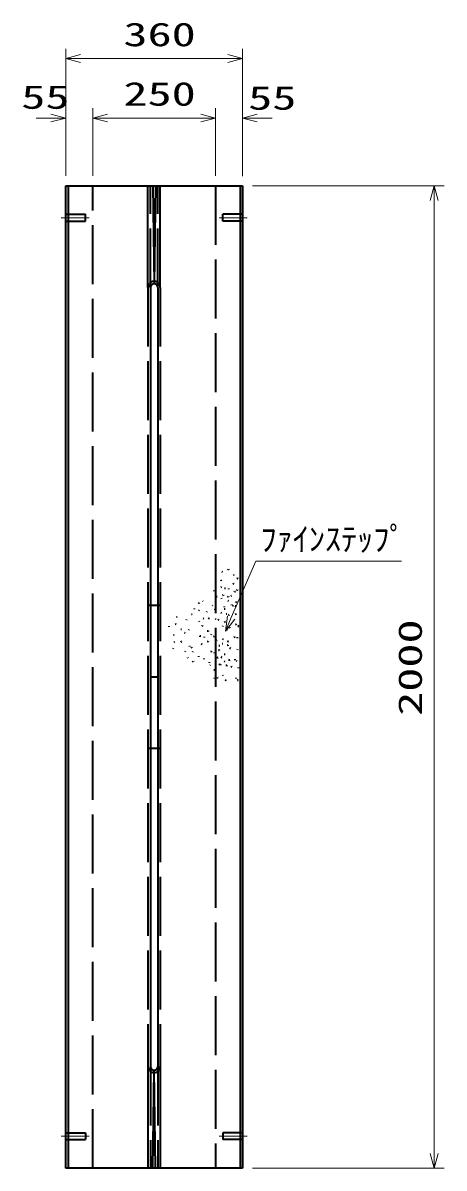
# Model space of a CAD drawing. Units: millimetres on the paper. Extents: x 0 to 841, y 0 to 594.
# Drawn here: x 273.1 to 315.9, y 296.2 to 412.7 of the extents above; entities that cross this region are included whole.
import ezdxf
from ezdxf.enums import TextEntityAlignment as Align

# ---------------------------------------------------------------- set-up
doc = ezdxf.new("R2010")
doc.units = ezdxf.units.MM
doc.linetypes.add('DASHED', pattern=[7.5, 6, -1.5])
doc.linetypes.add('USER1', pattern=[18.5, 12, -1.5, 3.5, -1.5])
for name, color, linetype, lineweight in [('D-BMK（構造物基準線）', 2, 'USER1', 18), ('D-STR-DIM（寸法）', 7, 'Continuous', 13), ('D-STR-HTXT（旗上げ）', 7, 'Continuous', 13), ('D-STR（構造物）', 1, 'Continuous', 35)]:
    doc.layers.add(name, color=color, linetype=linetype, lineweight=lineweight)
doc.styles.add('ＭＳ ゴシック', font='')
doc.styles.get('ＭＳ ゴシック').set_extended_font_data('MS Gothic')

# ---------------------------------------------------------------- blocks, each defined once
blk = doc.blocks.new('_Open30')
at = {"color": 7, "linetype": 'Continuous', "lineweight": 13}
for p, q in [((-1, 0.2679), (0, 0)), ((0, 0), (-1, -0.2679)), ((0, 0), (-1, 0))]:
    blk.add_line(p, q, dxfattribs=at)

msp = doc.modelspace()

# ---------------------------------------------------------------- linework, layer by layer
at = {"layer": 'D-BMK（構造物基準線）'}
for p, q in [((276.948, 392.918), (279.798, 392.918)), ((295.872, 392.918), (293.023, 392.918)), ((276.948, 299.418), (279.798, 299.418)), ((295.872, 299.418), (293.023, 299.418))]:
    msp.add_line(p, q, dxfattribs=at)
at = {"layer": 'D-STR-DIM（寸法）'}
for p, q in [((277.41, 404.065), (277.41, 410.115)), ((295.41, 404.095), (295.41, 410.115)), ((278.91, 409.115), (293.91, 409.115)), ((277.41, 397.168), (277.41, 404.065)), ((280.16, 397.22), (280.16, 404.065)), ((280.16, 397.168), (280.16, 404.065)), ((292.66, 397.168), (292.66, 404.065)), ((292.66, 397.205), (292.66, 404.065)), ((295.41, 397.138), (295.41, 404.065)), ((275.91, 403.065), (274.41, 403.065)), ((281.66, 403.065), (283.16, 403.065)), ((281.66, 403.065), (291.16, 403.065)), ((291.16, 403.065), (289.66, 403.065)), ((296.91, 403.065), (298.41, 403.065)), ((296.41, 396.168), (315.914, 396.168)), ((314.914, 297.668), (314.914, 394.668)), ((296.41, 296.168), (315.914, 296.168))]:
    msp.add_line(p, q, dxfattribs=at)
at = {"layer": 'D-STR-HTXT（旗上げ）'}
msp.add_lwpolyline([(311.583, 357.956), (296.753, 357.956), (294.254, 352.205)], dxfattribs=at)
msp.add_lwpolyline([(311.583, 357.956), (296.753, 357.956), (294.254, 352.205)], dxfattribs=at)
at = {"layer": 'D-STR（構造物）'}
for p, q in [((277.41, 296.168), (277.41, 396.168)), ((277.41, 396.168), (295.41, 396.168)), ((277.66, 396.168), (277.66, 296.168)), ((285.785, 385.819), (285.785, 396.168)), ((285.785, 385.819), (285.785, 396.168)), ((286.285, 396.168), (286.41, 386.194)), ((286.535, 396.168), (286.41, 386.194)), ((287.035, 385.819), (287.035, 396.168)), ((295.16, 396.168), (295.16, 296.168)), ((295.41, 396.168), (295.41, 296.168)), ((286.035, 385.819), (286.035, 306.516)), ((286.785, 385.819), (286.785, 306.516)), ((293.293, 356.9), (293.365, 356.88)), ((293.293, 356.9), (293.365, 356.88)), ((293.918, 357.075), (293.976, 357.123)), ((293.918, 357.075), (293.976, 357.123)), ((293.976, 357.123), (294.024, 357.066)), ((293.976, 357.123), (294.024, 357.066)), ((293.179, 356.045), (293.232, 355.992)), ((293.179, 356.045), (293.232, 355.992)), ((293.232, 355.992), (293.285, 356.045)), ((293.232, 355.992), (293.285, 356.045)), ((294.477, 355.636), (294.405, 355.617)), ((294.477, 355.636), (294.405, 355.617)), ((294.458, 355.709), (294.477, 355.636)), ((294.458, 355.709), (294.477, 355.636)), ((294.494, 356.569), (294.569, 356.569)), ((294.494, 356.569), (294.569, 356.569)), ((294.841, 356.184), (294.894, 356.237)), ((294.841, 356.184), (294.894, 356.237)), ((294.894, 356.237), (294.947, 356.184)), ((294.894, 356.237), (294.947, 356.184)), ((292.524, 354.909), (292.518, 354.983)), ((292.524, 354.909), (292.518, 354.983)), ((293.272, 355.322), (293.207, 355.285)), ((293.272, 355.322), (293.207, 355.285)), ((293.442, 354.5), (293.381, 354.457)), ((293.442, 354.5), (293.381, 354.457)), ((293.442, 354.5), (293.485, 354.438)), ((293.442, 354.5), (293.485, 354.438)), ((293.659, 355.173), (293.585, 355.186)), ((293.659, 355.173), (293.585, 355.186)), ((293.998, 355.101), (294.023, 355.172)), ((293.998, 355.101), (294.023, 355.172)), ((294.206, 354.426), (294.274, 354.457)), ((294.206, 354.426), (294.274, 354.457)), ((294.594, 354.799), (294.607, 354.873)), ((294.594, 354.799), (294.607, 354.873)), ((294.607, 354.873), (294.681, 354.86)), ((294.607, 354.873), (294.681, 354.86)), ((294.789, 354.999), (294.851, 355.042)), ((294.789, 354.999), (294.851, 355.042)), ((294.851, 355.042), (294.894, 354.981)), ((294.851, 355.042), (294.894, 354.981)), ((287.035, 353.427), (285.785, 353.427)), ((287.035, 353.427), (285.785, 353.427)), ((290.979, 353.654), (290.926, 353.707)), ((290.979, 353.654), (290.926, 353.707)), ((290.979, 353.654), (291.032, 353.707)), ((290.979, 353.654), (291.032, 353.707)), ((291.395, 353.831), (291.358, 353.896)), ((291.395, 353.831), (291.358, 353.896)), ((292.36, 353.452), (292.303, 353.403)), ((292.36, 353.452), (292.303, 353.403)), ((292.813, 354.311), (292.742, 354.337)), ((292.813, 354.311), (292.742, 354.337)), ((293.225, 354.195), (293.257, 354.127)), ((293.225, 354.195), (293.257, 354.127)), ((293.572, 353.257), (293.559, 353.331)), ((293.572, 353.257), (293.559, 353.331)), ((293.876, 354.323), (293.937, 354.366)), ((293.876, 354.323), (293.937, 354.366)), ((293.984, 353.896), (293.91, 353.902)), ((293.984, 353.896), (293.91, 353.902)), ((293.937, 354.366), (293.98, 354.305)), ((293.937, 354.366), (293.98, 354.305)), ((294.328, 353.479), (294.28, 353.537)), ((294.328, 353.479), (294.28, 353.537)), ((294.439, 353.422), (294.378, 353.379)), ((294.439, 353.422), (294.378, 353.379)), ((294.482, 353.36), (294.439, 353.422)), ((294.482, 353.36), (294.439, 353.422)), ((294.731, 353.369), (294.657, 353.382)), ((294.731, 353.369), (294.657, 353.382)), ((294.718, 353.295), (294.731, 353.369)), ((294.718, 353.295), (294.731, 353.369)), ((294.722, 353.747), (294.759, 353.812)), ((294.722, 353.747), (294.759, 353.812)), ((294.759, 353.812), (294.824, 353.775)), ((294.759, 353.812), (294.824, 353.775)), ((288.754, 352.24), (288.679, 352.247)), ((288.754, 352.24), (288.679, 352.247)), ((290.197, 352.564), (290.272, 352.571)), ((290.197, 352.564), (290.272, 352.571)), ((290.507, 353.072), (290.526, 353.144)), ((290.507, 353.072), (290.526, 353.144)), ((290.954, 352.947), (291.019, 352.985)), ((290.954, 352.947), (291.019, 352.985)), ((291.462, 352.098), (291.388, 352.104)), ((291.462, 352.098), (291.388, 352.104)), ((291.771, 352.834), (291.745, 352.764)), ((291.771, 352.834), (291.745, 352.764)), ((292.022, 352.12), (291.954, 352.088)), ((292.022, 352.12), (291.954, 352.088)), ((292.022, 352.12), (291.99, 352.188)), ((292.022, 352.12), (291.99, 352.188)), ((292.545, 353.116), (292.607, 353.073)), ((292.545, 353.116), (292.607, 353.073)), ((292.607, 353.073), (292.564, 353.011)), ((292.607, 353.073), (292.564, 353.011)), ((293.188, 352.715), (293.263, 352.709)), ((293.188, 352.715), (293.263, 352.709)), ((293.553, 353.086), (293.628, 353.086)), ((293.553, 353.086), (293.628, 353.086)), ((293.796, 352.565), (293.724, 352.545)), ((293.796, 352.565), (293.724, 352.545)), ((293.959, 352.527), (294.02, 352.484)), ((293.959, 352.527), (294.02, 352.484)), ((294.02, 352.484), (293.977, 352.423)), ((294.02, 352.484), (293.977, 352.423)), ((294.64, 352.572), (294.714, 352.585)), ((294.64, 352.572), (294.714, 352.585)), ((294.714, 352.585), (294.727, 352.511)), ((294.714, 352.585), (294.727, 352.511)), ((287.914, 351.327), (287.894, 351.255)), ((287.914, 351.327), (287.894, 351.255)), ((288.597, 351.551), (288.539, 351.503)), ((288.597, 351.551), (288.539, 351.503)), ((288.645, 351.493), (288.597, 351.551)), ((288.645, 351.493), (288.597, 351.551)), ((289.19, 350.996), (289.115, 350.996)), ((289.19, 350.996), (289.115, 350.996)), ((289.719, 351.95), (289.725, 352.024)), ((289.719, 351.95), (289.725, 352.024)), ((289.937, 350.913), (289.969, 350.981)), ((289.937, 350.913), (289.969, 350.981)), ((290.973, 351.857), (291.005, 351.789)), ((290.973, 351.857), (291.005, 351.789)), ((291.248, 351.36), (291.305, 351.408)), ((291.248, 351.36), (291.305, 351.408)), ((291.305, 351.408), (291.353, 351.351)), ((291.305, 351.408), (291.353, 351.351)), ((292.71, 352.014), (292.661, 352.071)), ((292.71, 352.014), (292.661, 352.071)), ((292.962, 351.975), (292.897, 351.938)), ((292.962, 351.975), (292.897, 351.938)), ((292.924, 352.04), (292.962, 351.975)), ((292.924, 352.04), (292.962, 351.975)), ((293.402, 351.368), (293.365, 351.303)), ((293.402, 351.368), (293.365, 351.303)), ((293.566, 351.749), (293.638, 351.768)), ((293.566, 351.749), (293.638, 351.768)), ((293.638, 351.768), (293.619, 351.841)), ((293.638, 351.768), (293.619, 351.841)), ((293.825, 351.012), (293.812, 350.938)), ((293.825, 351.012), (293.812, 350.938)), ((294.08, 351.201), (294.018, 351.158)), ((294.08, 351.201), (294.018, 351.158)), ((294.08, 351.201), (294.123, 351.14)), ((294.08, 351.201), (294.123, 351.14)), ((294.77, 351.517), (294.696, 351.504)), ((294.77, 351.517), (294.696, 351.504)), ((294.783, 351.443), (294.77, 351.517)), ((294.783, 351.443), (294.77, 351.517)), ((295.012, 351.346), (294.95, 351.389)), ((295.012, 351.346), (294.95, 351.389)), ((294.969, 351.285), (295.012, 351.346)), ((294.969, 351.285), (295.012, 351.346)), ((288.366, 350.451), (288.441, 350.451)), ((288.366, 350.451), (288.441, 350.451)), ((289.135, 349.745), (289.2, 349.783)), ((289.135, 349.745), (289.2, 349.783)), ((289.2, 349.783), (289.162, 349.848)), ((289.2, 349.783), (289.162, 349.848)), ((289.568, 350.612), (289.515, 350.665)), ((289.568, 350.612), (289.515, 350.665)), ((291.075, 350.309), (291.075, 350.234)), ((291.15, 350.309), (291.075, 350.309)), ((291.075, 350.309), (291.075, 350.234)), ((291.15, 350.309), (291.075, 350.309)), ((291.543, 350.181), (291.523, 350.254)), ((291.543, 350.181), (291.523, 350.254)), ((291.823, 350.854), (291.898, 350.854)), ((291.823, 350.854), (291.898, 350.854)), ((291.925, 349.789), (291.857, 349.757)), ((291.925, 349.789), (291.857, 349.757)), ((291.898, 350.854), (291.898, 350.779)), ((291.898, 350.854), (291.898, 350.779)), ((291.957, 349.721), (291.925, 349.789)), ((291.957, 349.721), (291.925, 349.789)), ((292.224, 350.522), (292.171, 350.469)), ((292.224, 350.522), (292.171, 350.469)), ((292.503, 350.287), (292.445, 350.239)), ((292.503, 350.287), (292.445, 350.239)), ((292.503, 350.287), (292.551, 350.229)), ((292.503, 350.287), (292.551, 350.229)), ((292.688, 349.951), (292.749, 349.908)), ((292.688, 349.951), (292.749, 349.908)), ((292.749, 349.908), (292.706, 349.847)), ((292.749, 349.908), (292.706, 349.847)), ((293.393, 349.958), (293.45, 350.007)), ((293.393, 349.958), (293.45, 350.007)), ((293.45, 350.007), (293.402, 350.064)), ((293.45, 350.007), (293.402, 350.064)), ((293.959, 349.773), (293.887, 349.793)), ((293.959, 349.773), (293.887, 349.793)), ((293.94, 349.701), (293.959, 349.773)), ((293.94, 349.701), (293.959, 349.773)), ((294.52, 350.214), (294.582, 350.257)), ((294.52, 350.214), (294.582, 350.257)), ((294.582, 350.257), (294.625, 350.196)), ((294.582, 350.257), (294.625, 350.196)), ((294.873, 350.205), (294.86, 350.131)), ((294.873, 350.205), (294.86, 350.131)), ((288.331, 349.096), (288.311, 349.023)), ((288.331, 349.096), (288.311, 349.023)), ((288.47, 349.734), (288.413, 349.685)), ((288.47, 349.734), (288.413, 349.685)), ((289.576, 348.786), (289.55, 348.715)), ((289.576, 348.786), (289.55, 348.715)), ((290.03, 349.25), (290.01, 349.323)), ((290.03, 349.25), (290.01, 349.323)), ((290.214, 349.162), (290.149, 349.125)), ((290.214, 349.162), (290.149, 349.125)), ((290.214, 349.162), (290.251, 349.097)), ((290.214, 349.162), (290.251, 349.097)), ((290.338, 348.693), (290.391, 348.746)), ((290.338, 348.693), (290.391, 348.746)), ((291.211, 349.538), (291.281, 349.513)), ((291.211, 349.538), (291.281, 349.513)), ((292.256, 348.772), (292.188, 348.74)), ((292.256, 348.772), (292.188, 348.74)), ((292.288, 348.704), (292.256, 348.772)), ((292.288, 348.704), (292.256, 348.772)), ((292.534, 348.67), (292.508, 348.599)), ((292.534, 348.67), (292.508, 348.599)), ((293.028, 348.872), (292.956, 348.853)), ((293.028, 348.872), (292.956, 348.853)), ((293.083, 349.321), (293.008, 349.321)), ((293.083, 349.321), (293.008, 349.321)), ((293.009, 348.945), (293.028, 348.872)), ((293.009, 348.945), (293.028, 348.872)), ((293.405, 349.544), (293.331, 349.55)), ((293.405, 349.544), (293.331, 349.55)), ((293.939, 349.4), (293.867, 349.381)), ((293.939, 349.4), (293.867, 349.381)), ((293.958, 349.327), (293.939, 349.4)), ((293.958, 349.327), (293.939, 349.4)), ((294.125, 349.042), (294.183, 349.09)), ((294.125, 349.042), (294.183, 349.09)), ((294.183, 349.09), (294.135, 349.148)), ((294.183, 349.09), (294.135, 349.148)), ((294.879, 349.008), (294.872, 348.933)), ((294.879, 349.008), (294.872, 348.933)), ((289.795, 348.139), (289.827, 348.071)), ((289.795, 348.139), (289.827, 348.071)), ((290.318, 347.715), (290.375, 347.763)), ((290.318, 347.715), (290.375, 347.763)), ((290.375, 347.763), (290.423, 347.706)), ((290.375, 347.763), (290.423, 347.706)), ((290.954, 348.201), (290.973, 348.274)), ((290.954, 348.201), (290.973, 348.274)), ((291.474, 348.039), (291.481, 347.965)), ((291.474, 348.039), (291.481, 347.965)), ((292, 347.667), (292, 347.592)), ((292, 347.667), (292, 347.592)), ((292.876, 348.12), (292.803, 348.139)), ((292.876, 348.12), (292.803, 348.139)), ((292.857, 348.047), (292.876, 348.12)), ((292.857, 348.047), (292.876, 348.12)), ((293.099, 347.437), (293.042, 347.389)), ((293.099, 347.437), (293.042, 347.389)), ((293.099, 347.437), (293.051, 347.494)), ((293.099, 347.437), (293.051, 347.494)), ((293.189, 347.362), (293.189, 347.437)), ((293.189, 347.362), (293.189, 347.437)), ((293.297, 348.172), (293.244, 348.225)), ((293.297, 348.172), (293.244, 348.225)), ((293.244, 348.119), (293.297, 348.172)), ((293.244, 348.119), (293.297, 348.172)), ((293.613, 347.718), (293.545, 347.75)), ((293.613, 347.718), (293.545, 347.75)), ((293.553, 348.497), (293.628, 348.497)), ((293.553, 348.497), (293.628, 348.497)), ((294.065, 347.889), (293.993, 347.909)), ((294.065, 347.889), (293.993, 347.909)), ((294.065, 347.889), (294.046, 347.817)), ((294.065, 347.889), (294.046, 347.817)), ((294.65, 347.887), (294.656, 347.962)), ((294.65, 347.887), (294.656, 347.962)), ((294.846, 347.734), (294.798, 347.792)), ((294.846, 347.734), (294.798, 347.792)), ((292.116, 347.375), (292.063, 347.322)), ((292.116, 347.375), (292.063, 347.322)), ((292.545, 346.844), (292.47, 346.844)), ((292.545, 346.844), (292.47, 346.844)), ((292.545, 346.919), (292.545, 346.844)), ((292.545, 346.919), (292.545, 346.844)), ((293.35, 346.341), (293.403, 346.288)), ((293.35, 346.341), (293.403, 346.288)), ((293.721, 347.361), (293.795, 347.354)), ((293.721, 347.361), (293.795, 347.354)), ((293.795, 347.354), (293.789, 347.28)), ((293.795, 347.354), (293.789, 347.28)), ((294.289, 347.206), (294.231, 347.158)), ((294.289, 347.206), (294.231, 347.158)), ((294.241, 347.264), (294.289, 347.206)), ((294.241, 347.264), (294.289, 347.206)), ((294.978, 347.049), (294.985, 347.124)), ((294.978, 347.049), (294.985, 347.124)), ((286.035, 346.168), (286.785, 346.168)), ((286.035, 346.168), (286.785, 346.168)), ((292.53, 346.065), (292.498, 345.997)), ((292.53, 346.065), (292.498, 345.997)), ((292.895, 346.082), (292.841, 346.135)), ((292.895, 346.082), (292.841, 346.135)), ((292.841, 346.029), (292.895, 346.082)), ((292.841, 346.029), (292.895, 346.082)), ((293.651, 345.866), (293.719, 345.834)), ((293.651, 345.866), (293.719, 345.834)), ((293.719, 345.834), (293.687, 345.766)), ((293.719, 345.834), (293.687, 345.766)), ((294.756, 346.003), (294.762, 346.078)), ((294.756, 346.003), (294.762, 346.078)), ((294.895, 345.802), (294.952, 345.85)), ((294.895, 345.802), (294.952, 345.85)), ((294.952, 345.85), (294.904, 345.908)), ((294.952, 345.85), (294.904, 345.908)), ((285.785, 338.909), (287.035, 338.909)), ((285.785, 338.909), (287.035, 338.909)), ((285.785, 306.516), (285.785, 296.168)), ((286.285, 296.168), (286.41, 306.141)), ((286.285, 296.168), (286.41, 306.141)), ((286.535, 296.168), (286.41, 306.141)), ((286.535, 296.168), (286.41, 306.141)), ((287.035, 306.516), (287.035, 296.168)), ((295.41, 296.168), (277.41, 296.168))]:
    msp.add_line(p, q, dxfattribs=at)
at = {"layer": 'D-STR（構造物）', "linetype": 'DASHED'}
for p, q in [((280.16, 296.168), (280.16, 396.168)), ((286.035, 385.819), (286.035, 396.168)), ((286.785, 385.819), (286.785, 396.168)), ((292.66, 396.168), (292.66, 296.168)), ((277.41, 393.268), (279.41, 393.268)), ((279.41, 392.568), (279.41, 393.268)), ((293.41, 392.568), (293.41, 393.268)), ((295.41, 393.268), (293.41, 393.268)), ((277.41, 392.568), (279.41, 392.568)), ((295.41, 392.568), (293.41, 392.568)), ((285.785, 385.819), (285.785, 306.516)), ((287.035, 385.819), (287.035, 306.516)), ((286.035, 306.516), (286.035, 296.168)), ((286.785, 306.516), (286.785, 296.168)), ((277.41, 299.768), (279.41, 299.768)), ((279.41, 299.768), (279.41, 299.068)), ((295.41, 299.768), (293.41, 299.768)), ((293.41, 299.768), (293.41, 299.068)), ((277.41, 299.068), (279.41, 299.068)), ((295.41, 299.068), (293.41, 299.068))]:
    msp.add_line(p, q, dxfattribs=at)
for centre, start, end in [((286.41, 385.819), 0, 180), ((286.41, 306.516), 180, 0)]:
    msp.add_arc(centre, 0.625, start, end, dxfattribs=at)
at = {"layer": 'D-STR（構造物）'}
for centre, start, end in [((286.41, 385.819), 0, 180), ((286.41, 306.516), 180, 0)]:
    msp.add_arc(centre, 0.375, start, end, dxfattribs=at)

# ---------------------------------------------------------------- block references
at = {"layer": 'D-STR-DIM（寸法）', "xscale": 1.5, "yscale": 1.5}
for p, rotation in [((277.41, 409.115), 180), ((280.16, 403.065), 180), ((280.16, 403.065), 180), ((295.41, 403.065), 180), ((314.914, 396.168), 90), ((314.914, 296.168), 270)]:
    msp.add_blockref('_Open30', p, dxfattribs=dict(at, rotation=rotation))
for p in [(295.41, 409.115), (277.41, 403.065), (292.66, 403.065), (292.66, 403.065)]:
    msp.add_blockref('_Open30', p, dxfattribs=at)
at = {"layer": 'D-STR-HTXT（旗上げ）', "xscale": 1.5, "yscale": 1.5, "rotation": 246.50838}
msp.add_blockref('_Open30', (293.656, 350.83), dxfattribs=at)
msp.add_blockref('_Open30', (293.656, 350.83), dxfattribs=at)

# ---------------------------------------------------------------- texts
at = {"layer": 'D-STR-DIM（寸法）', "style": 'ＭＳ ゴシック', "width": 1.5}
for s, p in [('360', (283.285, 409.652)), ('55', (272.891, 403.283)), ('250', (283.285, 403.602)), ('55', (295.975, 403.188))]:
    msp.add_text(s, height=2.405, dxfattribs=at).set_placement(p, align=Align.BOTTOM_LEFT)
msp.add_text('2000', height=2.405, rotation=90, dxfattribs=at).set_placement((314.377, 342.21), align=Align.BOTTOM_LEFT)
at = {"layer": 'D-STR-HTXT（旗上げ）', "style": 'ＭＳ ゴシック'}
msp.add_text('ﾌｧｲﾝｽﾃｯﾌﾟ', height=2.405, dxfattribs=at).set_placement((297.233, 358.281), align=Align.BOTTOM_LEFT)
msp.add_text('ﾌｧｲﾝｽﾃｯﾌﾟ', height=2.405, dxfattribs=at).set_placement((297.233, 358.281), align=Align.BOTTOM_LEFT)

doc.saveas('drawing.dxf')
